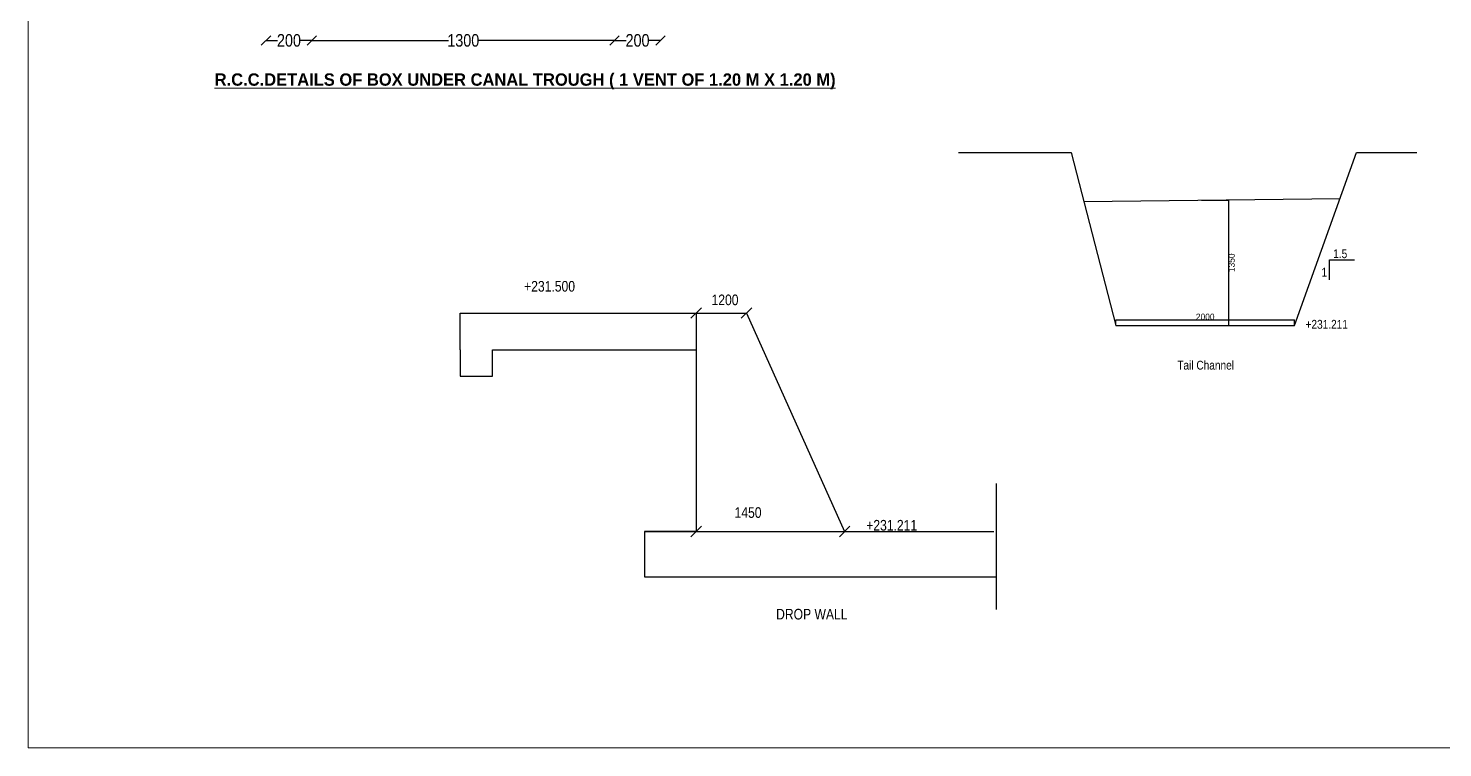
# Model space of a CAD drawing. Header units: inches. Extents: x -679659 to -168020, y 530076 to 1078123.
# Drawn here: x -242633 to -202532, y 530076 to 550486 of the extents above; entities that cross this region are included whole.
import ezdxf

# ---------------------------------------------------------------- set-up
doc = ezdxf.new("R2010")
doc.units = ezdxf.units.IN
doc.header["$LTSCALE"] = 1000
doc.header["$MEASUREMENT"] = 0
for name, color, linetype in [('abutment', 6, 'Continuous'), ('DIM', 3, 'Continuous'), ('STEEL', 5, 'Continuous')]:
    doc.layers.add(name, color=color, linetype=linetype)
doc.styles.add('ARIAL NARROW', font='ARIALN.TTF')
doc.styles.add('CITYBLUEPR', font='cityb___.ttf')
doc.dimstyles.new('STANDARD$0', dxfattribs={"dimscale": 88.888889, "dimtxt": 0.02, "dimasz": 0.02, "dimexe": 0.05, "dimexo": 0.1, "dimgap": 0.002, "dimtad": 2, "dimdec": 0, "dimzin": 1, "dimdsep": 46, "dimtxsty": 'Standard', "dimblk": 'OBLIQUE', "dimcen": 0.09, "dimadec": 0, "dimazin": 0, "dimtfac": 1, "dimtdec": 4, "dimtofl": 0, "dimtmove": 0, "dimatfit": 3, "dimfxl": 1, "dimtolj": 1, "dimtzin": 1, "dimarcsym": 0})

# ---------------------------------------------------------------- blocks, each defined once
blk = doc.blocks.new('_Oblique')
at = {"color": 0, "linetype": 'ByBlock', "lineweight": -2}
blk.add_line((-0.5, -0.5), (0.5, 0.5), dxfattribs=at)
blk = doc.blocks.new('*D38')
at = {"layer": 'Defpoints', "color": 0, "transparency": 16777216}
for p in [(-234593, 550157), (-226010, 550157), (-226010, 550140)]:
    blk.add_point(p, dxfattribs=at)
at = {"layer": 'DIM', "color": 0, "lineweight": -2, "transparency": 16777216}
for p, q in [((-234593, 550153), (-234593, 550138)), ((-234593, 550140), (-230723, 550140)), ((-226010, 550140), (-229880, 550140)), ((-226010, 550153), (-226010, 550138))]:
    blk.add_line(p, q, dxfattribs=at)
at = {"layer": 'DIM', "color": 0, "lineweight": -2, "transparency": 16777216, "xscale": 266.6666666666666, "yscale": 266.6666666666666, "zscale": 266.6666666666666, "rotation": 180}
blk.add_blockref('_Oblique', (-234593, 550140), dxfattribs=at)
at = {"layer": 'DIM', "color": 0, "lineweight": -2, "transparency": 16777216, "xscale": 266.6666666666666, "yscale": 266.6666666666666, "zscale": 266.6666666666666}
blk.add_blockref('_Oblique', (-226010, 550140), dxfattribs=at)
at = {"layer": 'DIM', "color": 0, "lineweight": 9, "transparency": 16777216, "insert": (-230301, 550140), "char_height": 355.6, "attachment_point": 5, "style": 'ARIAL NARROW'}
blk.add_mtext('\\A1;1300', dxfattribs=at)
blk = doc.blocks.new('*D39')
at = {"layer": 'Defpoints', "color": 0, "transparency": 16777216}
for p in [(-226010, 550140), (-224710, 550140), (-224710, 550140)]:
    blk.add_point(p, dxfattribs=at)
at = {"layer": 'DIM', "color": 0, "lineweight": -2, "transparency": 16777216}
for p, q in [((-226010, 550144), (-226010, 550142)), ((-226010, 550140), (-225685, 550140)), ((-224710, 550140), (-225036, 550140)), ((-224710, 550144), (-224710, 550142))]:
    blk.add_line(p, q, dxfattribs=at)
at = {"layer": 'DIM', "color": 0, "lineweight": -2, "transparency": 16777216, "xscale": 266.6666666666666, "yscale": 266.6666666666666, "zscale": 266.6666666666666, "rotation": 180}
blk.add_blockref('_Oblique', (-226010, 550140), dxfattribs=at)
at = {"layer": 'DIM', "color": 0, "lineweight": -2, "transparency": 16777216, "xscale": 266.6666666666666, "yscale": 266.6666666666666, "zscale": 266.6666666666666}
blk.add_blockref('_Oblique', (-224710, 550140), dxfattribs=at)
at = {"layer": 'DIM', "color": 0, "lineweight": 9, "transparency": 16777216, "insert": (-225360, 550140), "char_height": 355.6, "attachment_point": 5, "style": 'ARIAL NARROW'}
blk.add_mtext('\\A1;200', dxfattribs=at)
blk = doc.blocks.new('*D40')
at = {"layer": 'Defpoints', "color": 0, "transparency": 16777216}
for p in [(-235893, 550140), (-234593, 550140), (-234593, 550140)]:
    blk.add_point(p, dxfattribs=at)
at = {"layer": 'DIM', "color": 0, "lineweight": -2, "transparency": 16777216}
for p, q in [((-235893, 550144), (-235893, 550142)), ((-235893, 550140), (-235567, 550140)), ((-234593, 550140), (-234918, 550140)), ((-234593, 550144), (-234593, 550142))]:
    blk.add_line(p, q, dxfattribs=at)
at = {"layer": 'DIM', "color": 0, "lineweight": -2, "transparency": 16777216, "xscale": 266.6666666666666, "yscale": 266.6666666666666, "zscale": 266.6666666666666, "rotation": 180}
blk.add_blockref('_Oblique', (-235893, 550140), dxfattribs=at)
at = {"layer": 'DIM', "color": 0, "lineweight": -2, "transparency": 16777216, "xscale": 266.6666666666666, "yscale": 266.6666666666666, "zscale": 266.6666666666666}
blk.add_blockref('_Oblique', (-234593, 550140), dxfattribs=at)
at = {"layer": 'DIM', "color": 0, "lineweight": 9, "transparency": 16777216, "insert": (-235243, 550140), "char_height": 355.6, "attachment_point": 5, "style": 'ARIAL NARROW'}
blk.add_mtext('\\A1;200', dxfattribs=at)
blk = doc.blocks.new('*D92')
at = {"layer": 'Defpoints', "color": 0, "transparency": 16777216}
for p in [(-209378, 545612), (-209378, 542054), (-208606, 542054)]:
    blk.add_point(p, dxfattribs=at)
at = {"layer": 'STEEL', "color": 0, "lineweight": -2, "transparency": 16777216}
for p, q in [((-209369, 545612), (-208602, 545612)), ((-208606, 545612), (-208606, 542054)), ((-209369, 542054), (-208602, 542054))]:
    blk.add_line(p, q, dxfattribs=at)
at = {"layer": 'STEEL', "color": 0, "lineweight": -2, "transparency": 16777216, "xscale": 1.777777777777778, "yscale": 1.777777777777778, "zscale": 1.777777777777778}
for p, rotation in [((-208606, 545612), 90), ((-208606, 542054), 270)]:
    blk.add_blockref('_Oblique', p, dxfattribs=dict(at, rotation=rotation))
at = {"layer": 'STEEL', "color": 0, "transparency": 16777216, "insert": (-208517, 543833), "char_height": 1.78, "attachment_point": 5, "rotation": 90}
blk.add_mtext('\\A1;{\\H100x;1350}', dxfattribs=at)
blk = doc.blocks.new('*D93')
at = {"layer": 'Defpoints', "color": 0, "transparency": 16777216}
for p in [(-206736, 542211), (-211797, 542054), (-206736, 542054)]:
    blk.add_point(p, dxfattribs=at)
at = {"layer": 'STEEL', "color": 0, "lineweight": -2, "transparency": 16777216}
for p, q in [((-211797, 542063), (-211797, 542216)), ((-211797, 542211), (-206736, 542211)), ((-206736, 542063), (-206736, 542216))]:
    blk.add_line(p, q, dxfattribs=at)
at = {"layer": 'STEEL', "color": 0, "lineweight": -2, "transparency": 16777216, "xscale": 1.777777777777778, "yscale": 1.777777777777778, "zscale": 1.777777777777778, "rotation": 180}
blk.add_blockref('_Oblique', (-211797, 542211), dxfattribs=at)
at = {"layer": 'STEEL', "color": 0, "lineweight": -2, "transparency": 16777216, "xscale": 1.777777777777778, "yscale": 1.777777777777778, "zscale": 1.777777777777778}
blk.add_blockref('_Oblique', (-206736, 542211), dxfattribs=at)
at = {"layer": 'STEEL', "color": 0, "transparency": 16777216, "insert": (-209266, 542300), "char_height": 1.78, "attachment_point": 5}
blk.add_mtext('\\A1;{\\H100x;2000}', dxfattribs=at)
blk = doc.blocks.new('*D104')
at = {"layer": 'Defpoints', "color": 0, "transparency": 16777216}
for p in [(-223695, 542408), (-222274, 542408), (-222274, 542408)]:
    blk.add_point(p, dxfattribs=at)
at = {"layer": 'STEEL', "color": 0, "lineweight": -2, "transparency": 16777216}
for p, q in [((-223695, 542408), (-223695, 542409)), ((-223695, 542408), (-222274, 542408)), ((-222274, 542408), (-222274, 542409))]:
    blk.add_line(p, q, dxfattribs=at)
at = {"layer": 'STEEL', "color": 0, "lineweight": -2, "transparency": 16777216, "xscale": 300, "yscale": 300, "zscale": 300, "rotation": 180}
blk.add_blockref('_Oblique', (-223695, 542408), dxfattribs=at)
at = {"layer": 'STEEL', "color": 0, "lineweight": -2, "transparency": 16777216, "xscale": 300, "yscale": 300, "zscale": 300}
blk.add_blockref('_Oblique', (-222274, 542408), dxfattribs=at)
at = {"layer": 'STEEL', "color": 0, "lineweight": 9, "transparency": 16777216, "insert": (-222880, 542779), "char_height": 300, "attachment_point": 5, "style": 'ARIAL NARROW'}
blk.add_mtext('\\A1;1200', dxfattribs=at)
blk = doc.blocks.new('*D105')
at = {"layer": 'Defpoints', "color": 0, "transparency": 16777216}
for p in [(-223695, 536209), (-219488, 536209), (-219488, 536209)]:
    blk.add_point(p, dxfattribs=at)
at = {"layer": 'STEEL', "color": 0, "lineweight": -2, "transparency": 16777216}
for p, q in [((-223695, 536210), (-223695, 536211)), ((-223695, 536209), (-219488, 536209)), ((-219488, 536210), (-219488, 536211))]:
    blk.add_line(p, q, dxfattribs=at)
at = {"layer": 'STEEL', "color": 0, "lineweight": -2, "transparency": 16777216, "xscale": 300, "yscale": 300, "zscale": 300, "rotation": 180}
blk.add_blockref('_Oblique', (-223695, 536209), dxfattribs=at)
at = {"layer": 'STEEL', "color": 0, "lineweight": -2, "transparency": 16777216, "xscale": 300, "yscale": 300, "zscale": 300}
blk.add_blockref('_Oblique', (-219488, 536209), dxfattribs=at)
at = {"layer": 'STEEL', "color": 0, "lineweight": 9, "transparency": 16777216, "insert": (-222227, 536746), "char_height": 300, "attachment_point": 5, "style": 'ARIAL NARROW'}
blk.add_mtext('\\A1;1450', dxfattribs=at)

msp = doc.modelspace()

# ---------------------------------------------------------------- linework, layer by layer
at = {"color": 0, "linetype": 'ByBlock', "lineweight": 9}
for p in [(-242633.4, 578737.2), (-168030, 530076)]:
    msp.add_line(p, (-242633.4, 530076), dxfattribs=at)
at = {"layer": 'STEEL', "color": 0}
for p, q in [((-216261.5, 546957.5), (-213070.5, 546957.5)), ((-213070.5, 546957.5), (-211797, 542054)), ((-206735.5, 542054), (-204975, 546957.5)), ((-204975, 546957.5), (-203269.5, 546957.5)), ((-212711.5, 545575.2), (-205442.1, 545656.5)), ((-205743, 543351.5), (-205743, 543916)), ((-205743, 543916), (-205036.5, 543916)), ((-230386.8, 541363.3), (-230386.8, 542407.8)), ((-230386.8, 542407.8), (-223694.8, 542407.8)), ((-223694.8, 542407.8), (-223694.8, 536209.3)), ((-223694.8, 542407.8), (-222273.8, 542407.8)), ((-222273.8, 542407.8), (-219487.8, 536209.3)), ((-211797, 542054), (-206735.5, 542054)), ((-230386.8, 541363.3), (-230386.8, 540614.3)), ((-229476.3, 541363.3), (-223694.8, 541363.3)), ((-229476.3, 540614.3), (-229476.3, 541363.3)), ((-230386.8, 540614.3), (-229476.3, 540614.3)), ((-215188.3, 537571.3), (-215188.3, 533997.3)), ((-223694.8, 536209.3), (-225158.8, 536209.3)), ((-225158.8, 536209.3), (-215260.3, 536209.3)), ((-225158.8, 536209.3), (-225158.8, 534925.3)), ((-225158.8, 534925.3), (-215188.3, 534925.3))]:
    msp.add_line(p, q, dxfattribs=at)

# ---------------------------------------------------------------- texts
at = {"layer": 'abutment', "color": 0, "lineweight": 9, "style": 'CITYBLUEPR'}
msp.add_text('%%UR.C.C.DETAILS OF BOX UNDER CANAL TROUGH ( 1 VENT OF 1.20 M X 1.20 M)', height=350, dxfattribs=at).set_placement((-237349.3, 548856.2))
at = {"layer": 'abutment', "color": 0, "lineweight": 9, "char_height": 250, "attachment_point": 6, "style": 'ARIAL NARROW'}
for s, insert in [('1.5', (-205239, 544088.6)), ('1', (-205811.5, 543565.5)), ('+231.211', (-205219, 542085.6)), ('Tail Channel', (-208449.5, 540926.6))]:
    msp.add_mtext(s, dxfattribs=dict(at, insert=insert))
at = {"layer": 'STEEL', "color": 0, "lineweight": 9, "style": 'ARIAL NARROW'}
for s, p in [('+231.500', (-228575.4, 543016.5)), ('+231.211', (-218875.9, 536237.5)), ('DROP WALL', (-221430.9, 533715))]:
    msp.add_text(s, height=300, dxfattribs=at).set_placement(p)

# ---------------------------------------------------------------- dimensions: what is measured, and where the dimension line sits
at = {"layer": 'DIM', "color": 0, "lineweight": 9}
for base, p1, p2, text, picture, middle in [((-234592.7, 550139.8), (-235892.7, 550139.8), (-234592.7, 550139.8), '200', '*D40', (-235242.7, 550139.8)), ((-226010.2, 550139.8), (-234592.7, 550157), (-226010.2, 550157), '1300', '*D38', (-230301.5, 550139.8)), ((-224710.2, 550139.8), (-226010.2, 550139.8), (-224710.2, 550139.8), '200', '*D39', (-225360.2, 550139.8))]:
    dim = msp.add_linear_dim(base=base, p1=p1, p2=p2, text=text, dimstyle='STANDARD$0', override={"dimtxt": 4, "dimasz": 3, "dimexe": 0.02, "dimexo": 0.05, "dimgap": 0.008, "dimtad": 0, "dimtxsty": 'ARIAL NARROW', "dimblk1": 'Oblique', "dimblk2": 'Oblique', "dimsah": 1}, dxfattribs=at)
    dim.commit()
    dim.dimension.update_dxf_attribs({"geometry": picture, "text_midpoint": middle})
at = {"layer": 'STEEL', "color": 0}
dim = msp.add_linear_dim(base=(-208606, 542054), p1=(-209377.7, 545612.5), p2=(-209377.7, 542054), angle=90, text='{\\H100x;1350}', dimstyle='STANDARD$0', dxfattribs=at)
dim.commit()
dim.dimension.update_dxf_attribs({"geometry": '*D92', "text_midpoint": (-208516.9, 543833.2)})
at = {"layer": 'STEEL', "color": 0, "lineweight": 9}
for base, p1, p2, text, picture, middle in [((-222273.8, 542407.8), (-223694.8, 542407.8), (-222273.8, 542407.8), '1200', '*D104', (-222880.3, 542778.8)), ((-219487.8, 536209.3), (-223694.8, 536209.3), (-219487.8, 536209.3), '1450', '*D105', (-222227.3, 536746.3))]:
    dim = msp.add_linear_dim(base=base, p1=p1, p2=p2, text=text, dimstyle='STANDARD$0', override={"dimscale": 1, "dimtxt": 300, "dimasz": 300, "dimexe": 1.25, "dimexo": 0.625, "dimgap": 0.625, "dimtad": 0, "dimzin": 8, "dimtxsty": 'ARIAL NARROW', "dimcen": 2.5, "dimtdec": 0, "dimtofl": 1, "dimtmove": 2, "dimtzin": 0}, dxfattribs=at)
    dim.commit()
    dim.dimension.update_dxf_attribs({"geometry": picture, "text_midpoint": middle, "dimtype": 160})
at = {"layer": 'STEEL', "color": 0}
dim = msp.add_aligned_dim(p1=(-211797, 542054), p2=(-206735.5, 542054), distance=157.2, text='{\\H100x;2000}', dimstyle='STANDARD$0', dxfattribs=at)
dim.commit()
dim.dimension.update_dxf_attribs({"geometry": '*D93', "text_midpoint": (-209266.3, 542300.2)})

doc.saveas('drawing.dxf')
